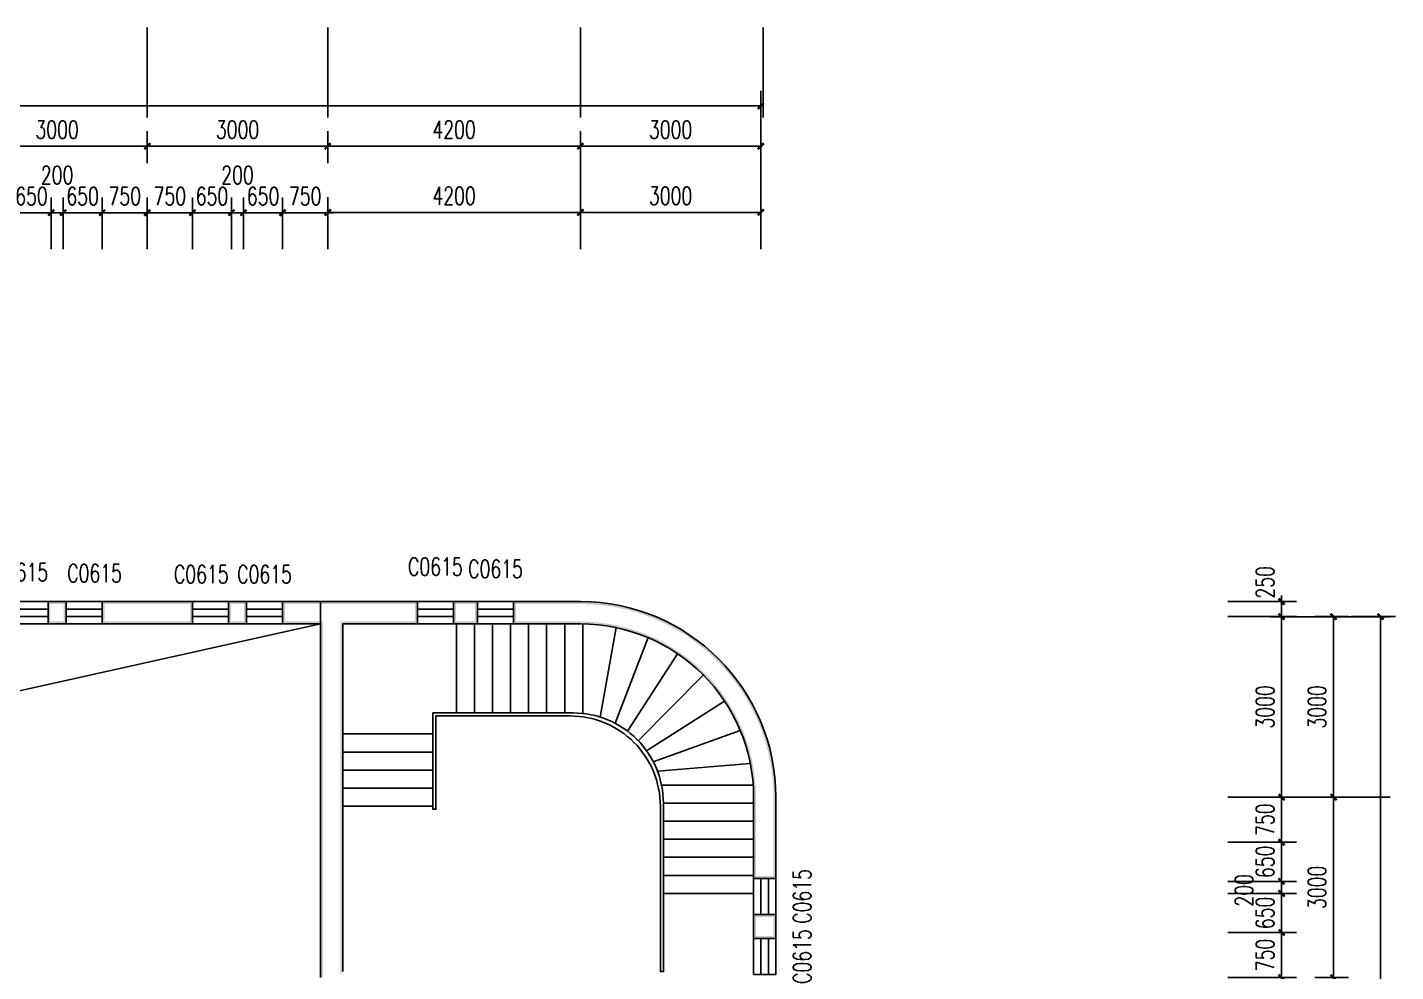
# Model space of a CAD drawing. Header units: millimetres. Extents: x -150677 to 588340, y -254013 to 149700.
# Drawn here: x 201567 to 224316, y -210755 to -195060 of the extents above; entities that cross this region are included whole.
import ezdxf

# ---------------------------------------------------------------- set-up
doc = ezdxf.new("R2010")
doc.units = ezdxf.units.MM
doc.header["$LTSCALE"] = 10
doc.header["$MEASUREMENT"] = 0
for name, color, linetype in [('PUB_DIM', 3, 'Continuous'), ('PUB_WALL', 9, 'Continuous'), ('WALL', 9, 'Continuous'), ('WINDOW', 4, 'Continuous'), ('WINDOW_TEXT', 7, 'Continuous')]:
    doc.layers.add(name, color=color, linetype=linetype)
doc.styles.add('_TCH_DIM_T3', font='SIMPLEX', dxfattribs={"width": 0.705882, "bigfont": 'GBCBIG'})
doc.styles.add('_TCH_WINDOW', font='SIMPLEX', dxfattribs={"bigfont": 'GBCBIG'})
doc.dimstyles.new('_TCH_ARCH&&100', dxfattribs={"dimtxt": 297.5, "dimasz": 100, "dimexe": 250, "dimexo": 300, "dimgap": 126.25, "dimtad": 1, "dimdec": 0, "dimzin": 0, "dimdsep": 46, "dimtxsty": '_TCH_DIM_T3', "dimblk": 'ARCHTICK', "dimcen": 0.09, "dimclrt": 7, "dimazin": 2, "dimtfac": 1, "dimtdec": 0, "dimtix": 1, "dimtmove": 2, "dimatfit": 3, "dimfxl": 1, "dimtolj": 1, "dimtzin": 0, "dimarcsym": 0})

# ---------------------------------------------------------------- blocks, each defined once
blk = doc.blocks.new('_ArchTick')
at = {"color": 0, "linetype": 'ByBlock', "const_width": 0.4}
blk.add_lwpolyline([(-0.5, -0.5), (0.5, 0.5)], dxfattribs=at)
blk = doc.blocks.new('*D2069')
at = {"layer": 'Defpoints', "color": 0, "transparency": 16777216}
for p in [(221226, -210105), (222420, -210105), (221226, -210855)]:
    blk.add_point(p, dxfattribs=at)
at = {"layer": 'PUB_DIM', "color": 0, "lineweight": -2, "transparency": 16777216}
for p, q in [((221526, -210105), (222670, -210105)), ((222420, -210105), (222420, -210005)), ((222420, -210855), (222420, -210105)), ((221526, -210855), (222670, -210855)), ((222420, -210855), (222420, -210955))]:
    blk.add_line(p, q, dxfattribs=at)
at = {"layer": 'PUB_DIM', "color": 0, "lineweight": -2, "transparency": 16777216, "xscale": 100, "yscale": 100, "zscale": 100}
for p, rotation in [((222420, -210105), 270), ((222420, -210855), 90)]:
    blk.add_blockref('_ArchTick', p, dxfattribs=dict(at, rotation=rotation))
at = {"layer": 'PUB_DIM', "color": 7, "transparency": 16777216, "insert": (222145, -210480), "char_height": 297.5, "attachment_point": 5, "rotation": 90, "style": '_TCH_DIM_T3'}
blk.add_mtext('\\A1;750', dxfattribs=at)
blk = doc.blocks.new('*D2070')
at = {"layer": 'Defpoints', "color": 0, "transparency": 16777216}
for p in [(221226, -209455), (222420, -209455), (221226, -210105)]:
    blk.add_point(p, dxfattribs=at)
at = {"layer": 'PUB_DIM', "color": 0, "lineweight": -2, "transparency": 16777216}
for p, q in [((221526, -209455), (222670, -209455)), ((222420, -209455), (222420, -209355)), ((222420, -210105), (222420, -209455)), ((221526, -210105), (222670, -210105)), ((222420, -210105), (222420, -210205))]:
    blk.add_line(p, q, dxfattribs=at)
at = {"layer": 'PUB_DIM', "color": 0, "lineweight": -2, "transparency": 16777216, "xscale": 100, "yscale": 100, "zscale": 100}
for p, rotation in [((222420, -209455), 270), ((222420, -210105), 90)]:
    blk.add_blockref('_ArchTick', p, dxfattribs=dict(at, rotation=rotation))
at = {"layer": 'PUB_DIM', "color": 7, "transparency": 16777216, "insert": (222145, -209780), "char_height": 297.5, "attachment_point": 5, "rotation": 90, "style": '_TCH_DIM_T3'}
blk.add_mtext('\\A1;650', dxfattribs=at)
blk = doc.blocks.new('*D2071')
at = {"layer": 'Defpoints', "color": 0, "transparency": 16777216}
for p in [(221226, -209255), (222420, -209255), (221226, -209455)]:
    blk.add_point(p, dxfattribs=at)
at = {"layer": 'PUB_DIM', "color": 0, "lineweight": -2, "transparency": 16777216}
for p, q in [((221526, -209255), (222670, -209255)), ((222420, -209255), (222420, -209155)), ((222420, -209455), (222420, -209255)), ((221526, -209455), (222670, -209455)), ((222420, -209455), (222420, -209555))]:
    blk.add_line(p, q, dxfattribs=at)
at = {"layer": 'PUB_DIM', "color": 0, "lineweight": -2, "transparency": 16777216, "xscale": 100, "yscale": 100, "zscale": 100}
for p, rotation in [((222420, -209255), 270), ((222420, -209455), 90)]:
    blk.add_blockref('_ArchTick', p, dxfattribs=dict(at, rotation=rotation))
at = {"layer": 'PUB_DIM', "color": 7, "transparency": 16777216, "insert": (221795, -209405), "char_height": 297.5, "attachment_point": 5, "rotation": 90, "style": '_TCH_DIM_T3'}
blk.add_mtext('\\A1;200', dxfattribs=at)
blk = doc.blocks.new('*D2072')
at = {"layer": 'Defpoints', "color": 0, "transparency": 16777216}
for p in [(221226, -208605), (222420, -208605), (221226, -209255)]:
    blk.add_point(p, dxfattribs=at)
at = {"layer": 'PUB_DIM', "color": 0, "lineweight": -2, "transparency": 16777216}
for p, q in [((221526, -208605), (222670, -208605)), ((222420, -208605), (222420, -208505)), ((222420, -209255), (222420, -208605)), ((221526, -209255), (222670, -209255)), ((222420, -209255), (222420, -209355))]:
    blk.add_line(p, q, dxfattribs=at)
at = {"layer": 'PUB_DIM', "color": 0, "lineweight": -2, "transparency": 16777216, "xscale": 100, "yscale": 100, "zscale": 100}
for p, rotation in [((222420, -208605), 270), ((222420, -209255), 90)]:
    blk.add_blockref('_ArchTick', p, dxfattribs=dict(at, rotation=rotation))
at = {"layer": 'PUB_DIM', "color": 7, "transparency": 16777216, "insert": (222145, -208930), "char_height": 297.5, "attachment_point": 5, "rotation": 90, "style": '_TCH_DIM_T3'}
blk.add_mtext('\\A1;650', dxfattribs=at)
blk = doc.blocks.new('*D2073')
at = {"layer": 'Defpoints', "color": 0, "transparency": 16777216}
for p in [(221226, -207855), (222420, -207855), (221226, -208605)]:
    blk.add_point(p, dxfattribs=at)
at = {"layer": 'PUB_DIM', "color": 0, "lineweight": -2, "transparency": 16777216}
for p, q in [((221526, -207855), (222670, -207855)), ((222420, -207855), (222420, -207755)), ((222420, -208605), (222420, -207855)), ((221526, -208605), (222670, -208605)), ((222420, -208605), (222420, -208705))]:
    blk.add_line(p, q, dxfattribs=at)
at = {"layer": 'PUB_DIM', "color": 0, "lineweight": -2, "transparency": 16777216, "xscale": 100, "yscale": 100, "zscale": 100}
for p, rotation in [((222420, -207855), 270), ((222420, -208605), 90)]:
    blk.add_blockref('_ArchTick', p, dxfattribs=dict(at, rotation=rotation))
at = {"layer": 'PUB_DIM', "color": 7, "transparency": 16777216, "insert": (222145, -208230), "char_height": 297.5, "attachment_point": 5, "rotation": 90, "style": '_TCH_DIM_T3'}
blk.add_mtext('\\A1;750', dxfattribs=at)
blk = doc.blocks.new('*D2074')
at = {"layer": 'Defpoints', "color": 0, "transparency": 16777216}
for p in [(221226, -204855), (222420, -204855), (221226, -207855)]:
    blk.add_point(p, dxfattribs=at)
at = {"layer": 'PUB_DIM', "color": 0, "lineweight": -2, "transparency": 16777216}
for p, q in [((221526, -204855), (222670, -204855)), ((222420, -207855), (222420, -204855)), ((221526, -207855), (222670, -207855))]:
    blk.add_line(p, q, dxfattribs=at)
at = {"layer": 'PUB_DIM', "color": 0, "lineweight": -2, "transparency": 16777216, "xscale": 100, "yscale": 100, "zscale": 100}
for p, rotation in [((222420, -204855), 90), ((222420, -207855), 270)]:
    blk.add_blockref('_ArchTick', p, dxfattribs=dict(at, rotation=rotation))
at = {"layer": 'PUB_DIM', "color": 7, "transparency": 16777216, "insert": (222145, -206355), "char_height": 297.5, "attachment_point": 5, "rotation": 90, "style": '_TCH_DIM_T3'}
blk.add_mtext('\\A1;3000', dxfattribs=at)
blk = doc.blocks.new('*D2075')
at = {"layer": 'Defpoints', "color": 0, "transparency": 16777216}
for p in [(221226, -204605), (222420, -204605), (221226, -204855)]:
    blk.add_point(p, dxfattribs=at)
at = {"layer": 'PUB_DIM', "color": 0, "lineweight": -2, "transparency": 16777216}
for p, q in [((222420, -204605), (222420, -204505)), ((221526, -204605), (222670, -204605)), ((222420, -204855), (222420, -204605)), ((221526, -204855), (222670, -204855)), ((222420, -204855), (222420, -204955))]:
    blk.add_line(p, q, dxfattribs=at)
at = {"layer": 'PUB_DIM', "color": 0, "lineweight": -2, "transparency": 16777216, "xscale": 100, "yscale": 100, "zscale": 100}
for p, rotation in [((222420, -204605), 270), ((222420, -204855), 90)]:
    blk.add_blockref('_ArchTick', p, dxfattribs=dict(at, rotation=rotation))
at = {"layer": 'PUB_DIM', "color": 7, "transparency": 16777216, "insert": (222145, -204285), "char_height": 297.5, "attachment_point": 5, "rotation": 90, "style": '_TCH_DIM_T3'}
blk.add_mtext('\\A1;250', dxfattribs=at)
blk = doc.blocks.new('*D2084')
at = {"layer": 'Defpoints', "color": 0, "transparency": 16777216}
for p in [(222670, -207855), (223284, -207855), (222670, -210855)]:
    blk.add_point(p, dxfattribs=at)
at = {"layer": 'PUB_DIM', "color": 0, "lineweight": -2, "transparency": 16777216}
for p, q in [((222970, -207855), (223534, -207855)), ((223284, -210855), (223284, -207855)), ((222970, -210855), (223534, -210855))]:
    blk.add_line(p, q, dxfattribs=at)
at = {"layer": 'PUB_DIM', "color": 0, "lineweight": -2, "transparency": 16777216, "xscale": 100, "yscale": 100, "zscale": 100}
for p, rotation in [((223284, -207855), 90), ((223284, -210855), 270)]:
    blk.add_blockref('_ArchTick', p, dxfattribs=dict(at, rotation=rotation))
at = {"layer": 'PUB_DIM', "color": 7, "transparency": 16777216, "insert": (223009, -209355), "char_height": 297.5, "attachment_point": 5, "rotation": 90, "style": '_TCH_DIM_T3'}
blk.add_mtext('\\A1;3000', dxfattribs=at)
blk = doc.blocks.new('*D2085')
at = {"layer": 'Defpoints', "color": 0, "transparency": 16777216}
for p in [(222670, -204855), (223284, -204855), (222670, -207855)]:
    blk.add_point(p, dxfattribs=at)
at = {"layer": 'PUB_DIM', "color": 0, "lineweight": -2, "transparency": 16777216}
for p, q in [((222970, -204855), (223534, -204855)), ((223284, -207855), (223284, -204855)), ((222970, -207855), (223534, -207855))]:
    blk.add_line(p, q, dxfattribs=at)
at = {"layer": 'PUB_DIM', "color": 0, "lineweight": -2, "transparency": 16777216, "xscale": 100, "yscale": 100, "zscale": 100}
for p, rotation in [((223284, -204855), 90), ((223284, -207855), 270)]:
    blk.add_blockref('_ArchTick', p, dxfattribs=dict(at, rotation=rotation))
at = {"layer": 'PUB_DIM', "color": 7, "transparency": 16777216, "insert": (223009, -206355), "char_height": 297.5, "attachment_point": 5, "rotation": 90, "style": '_TCH_DIM_T3'}
blk.add_mtext('\\A1;3000', dxfattribs=at)
blk = doc.blocks.new('*D2160')
at = {"layer": 'Defpoints', "color": 0, "transparency": 16777216}
for p in [(203561, -197035), (200561, -197617), (203561, -197617)]:
    blk.add_point(p, dxfattribs=at)
at = {"layer": 'PUB_DIM', "color": 0, "lineweight": -2, "transparency": 16777216}
for p, q in [((200561, -197317), (200561, -196785)), ((203561, -197317), (203561, -196785)), ((200561, -197035), (203561, -197035))]:
    blk.add_line(p, q, dxfattribs=at)
at = {"layer": 'PUB_DIM', "color": 0, "lineweight": -2, "transparency": 16777216, "xscale": 100, "yscale": 100, "zscale": 100, "rotation": 180}
blk.add_blockref('_ArchTick', (200561, -197035), dxfattribs=at)
at = {"layer": 'PUB_DIM', "color": 0, "lineweight": -2, "transparency": 16777216, "xscale": 100, "yscale": 100, "zscale": 100}
blk.add_blockref('_ArchTick', (203561, -197035), dxfattribs=at)
at = {"layer": 'PUB_DIM', "color": 7, "transparency": 16777216, "insert": (202061, -196760), "char_height": 297.5, "attachment_point": 5, "style": '_TCH_DIM_T3'}
blk.add_mtext('\\A1;3000', dxfattribs=at)
blk = doc.blocks.new('*D2161')
at = {"layer": 'Defpoints', "color": 0, "transparency": 16777216}
for p in [(206561, -197035), (203561, -197617), (206561, -197617)]:
    blk.add_point(p, dxfattribs=at)
at = {"layer": 'PUB_DIM', "color": 0, "lineweight": -2, "transparency": 16777216}
for p, q in [((203561, -197317), (203561, -196785)), ((206561, -197317), (206561, -196785)), ((203561, -197035), (206561, -197035))]:
    blk.add_line(p, q, dxfattribs=at)
at = {"layer": 'PUB_DIM', "color": 0, "lineweight": -2, "transparency": 16777216, "xscale": 100, "yscale": 100, "zscale": 100, "rotation": 180}
blk.add_blockref('_ArchTick', (203561, -197035), dxfattribs=at)
at = {"layer": 'PUB_DIM', "color": 0, "lineweight": -2, "transparency": 16777216, "xscale": 100, "yscale": 100, "zscale": 100}
blk.add_blockref('_ArchTick', (206561, -197035), dxfattribs=at)
at = {"layer": 'PUB_DIM', "color": 7, "transparency": 16777216, "insert": (205061, -196760), "char_height": 297.5, "attachment_point": 5, "style": '_TCH_DIM_T3'}
blk.add_mtext('\\A1;3000', dxfattribs=at)
blk = doc.blocks.new('*D2162')
at = {"layer": 'Defpoints', "color": 0, "transparency": 16777216}
for p in [(210761, -197035), (206561, -197617), (210761, -197617)]:
    blk.add_point(p, dxfattribs=at)
at = {"layer": 'PUB_DIM', "color": 0, "lineweight": -2, "transparency": 16777216}
for p, q in [((206561, -197317), (206561, -196785)), ((210761, -197317), (210761, -196785)), ((206561, -197035), (210761, -197035))]:
    blk.add_line(p, q, dxfattribs=at)
at = {"layer": 'PUB_DIM', "color": 0, "lineweight": -2, "transparency": 16777216, "xscale": 100, "yscale": 100, "zscale": 100, "rotation": 180}
blk.add_blockref('_ArchTick', (206561, -197035), dxfattribs=at)
at = {"layer": 'PUB_DIM', "color": 0, "lineweight": -2, "transparency": 16777216, "xscale": 100, "yscale": 100, "zscale": 100}
blk.add_blockref('_ArchTick', (210761, -197035), dxfattribs=at)
at = {"layer": 'PUB_DIM', "color": 7, "transparency": 16777216, "insert": (208661, -196760), "char_height": 297.5, "attachment_point": 5, "style": '_TCH_DIM_T3'}
blk.add_mtext('\\A1;4200', dxfattribs=at)
blk = doc.blocks.new('*D2164')
at = {"layer": 'Defpoints', "color": 0, "transparency": 16777216}
for p in [(213761, -197035), (210761, -198242), (213761, -198242)]:
    blk.add_point(p, dxfattribs=at)
at = {"layer": 'PUB_DIM', "color": 0, "lineweight": -2, "transparency": 16777216}
for p, q in [((210761, -197942), (210761, -196785)), ((213761, -197942), (213761, -196785)), ((210761, -197035), (213761, -197035))]:
    blk.add_line(p, q, dxfattribs=at)
at = {"layer": 'PUB_DIM', "color": 0, "lineweight": -2, "transparency": 16777216, "xscale": 100, "yscale": 100, "zscale": 100, "rotation": 180}
blk.add_blockref('_ArchTick', (210761, -197035), dxfattribs=at)
at = {"layer": 'PUB_DIM', "color": 0, "lineweight": -2, "transparency": 16777216, "xscale": 100, "yscale": 100, "zscale": 100}
blk.add_blockref('_ArchTick', (213761, -197035), dxfattribs=at)
at = {"layer": 'PUB_DIM', "color": 7, "transparency": 16777216, "insert": (212261, -196760), "char_height": 297.5, "attachment_point": 5, "style": '_TCH_DIM_T3'}
blk.add_mtext('\\A1;3000', dxfattribs=at)
blk = doc.blocks.new('*D2165')
at = {"layer": 'Defpoints', "color": 0, "transparency": 16777216}
for p in [(213761, -196366), (152561, -197148), (213761, -197148)]:
    blk.add_point(p, dxfattribs=at)
at = {"layer": 'PUB_DIM', "color": 0, "lineweight": -2, "transparency": 16777216}
for p, q in [((152561, -196848), (152561, -196116)), ((213761, -196848), (213761, -196116)), ((152561, -196366), (213761, -196366))]:
    blk.add_line(p, q, dxfattribs=at)
at = {"layer": 'PUB_DIM', "color": 0, "lineweight": -2, "transparency": 16777216, "xscale": 100, "yscale": 100, "zscale": 100, "rotation": 180}
blk.add_blockref('_ArchTick', (152561, -196366), dxfattribs=at)
at = {"layer": 'PUB_DIM', "color": 0, "lineweight": -2, "transparency": 16777216, "xscale": 100, "yscale": 100, "zscale": 100}
blk.add_blockref('_ArchTick', (213761, -196366), dxfattribs=at)
at = {"layer": 'PUB_DIM', "color": 7, "transparency": 16777216, "insert": (183161, -196091), "char_height": 297.5, "attachment_point": 5, "style": '_TCH_DIM_T3'}
blk.add_mtext('\\A1;61200', dxfattribs=at)
blk = doc.blocks.new('$WINLIB2D$00000001')
at = {"color": 0}
for points in [[(-0.5, 0.5), (-0.5, -0.5)], [(-0.5, 0.5), (0.5, 0.5)], [(0.5, -0.5), (0.5, 0.5)], [(0.5, 0.167), (-0.5, 0.167)], [(0.5, -0.167), (-0.5, -0.167)], [(-0.5, -0.5), (0.5, -0.5)]]:
    blk.add_lwpolyline(points, dxfattribs=at)
blk = doc.blocks.new('*D2168')
at = {"layer": 'Defpoints', "color": 0, "transparency": 16777216}
for p in [(223284, -204855), (224066, -204855), (223284, -240907)]:
    blk.add_point(p, dxfattribs=at)
at = {"layer": 'PUB_DIM', "color": 0, "lineweight": -2, "transparency": 16777216}
for p, q in [((223584, -204855), (224316, -204855)), ((224066, -240907), (224066, -204855)), ((223584, -240907), (224316, -240907))]:
    blk.add_line(p, q, dxfattribs=at)
at = {"layer": 'PUB_DIM', "color": 0, "lineweight": -2, "transparency": 16777216, "xscale": 100, "yscale": 100, "zscale": 100}
for p, rotation in [((224066, -204855), 90), ((224066, -240907), 270)]:
    blk.add_blockref('_ArchTick', p, dxfattribs=dict(at, rotation=rotation))
at = {"layer": 'PUB_DIM', "color": 7, "transparency": 16777216, "insert": (223791, -223581), "char_height": 297.5, "attachment_point": 5, "rotation": 90, "style": '_TCH_DIM_T3'}
blk.add_mtext('\\A1;36050', dxfattribs=at)
blk = doc.blocks.new('*D2255')
at = {"layer": 'Defpoints', "color": 0, "transparency": 16777216}
for p in [(206561, -198140), (205811, -199048), (206561, -199048)]:
    blk.add_point(p, dxfattribs=at)
at = {"layer": 'PUB_DIM', "color": 0, "lineweight": -2, "transparency": 16777216}
for p, q in [((205811, -198748), (205811, -197890)), ((206561, -198748), (206561, -197890)), ((205811, -198140), (205711, -198140)), ((205811, -198140), (206561, -198140)), ((206561, -198140), (206661, -198140))]:
    blk.add_line(p, q, dxfattribs=at)
at = {"layer": 'PUB_DIM', "color": 0, "lineweight": -2, "transparency": 16777216, "xscale": 100, "yscale": 100, "zscale": 100}
blk.add_blockref('_ArchTick', (205811, -198140), dxfattribs=at)
at = {"layer": 'PUB_DIM', "color": 0, "lineweight": -2, "transparency": 16777216, "xscale": 100, "yscale": 100, "zscale": 100, "rotation": 180}
blk.add_blockref('_ArchTick', (206561, -198140), dxfattribs=at)
at = {"layer": 'PUB_DIM', "color": 7, "transparency": 16777216, "insert": (206186, -197865), "char_height": 297.5, "attachment_point": 5, "style": '_TCH_DIM_T3'}
blk.add_mtext('\\A1;750', dxfattribs=at)
blk = doc.blocks.new('*D2256')
at = {"layer": 'Defpoints', "color": 0, "transparency": 16777216}
for p in [(205811, -198140), (205161, -199048), (205811, -199048)]:
    blk.add_point(p, dxfattribs=at)
at = {"layer": 'PUB_DIM', "color": 0, "lineweight": -2, "transparency": 16777216}
for p, q in [((205161, -198748), (205161, -197890)), ((205811, -198748), (205811, -197890)), ((205161, -198140), (205061, -198140)), ((205161, -198140), (205811, -198140)), ((205811, -198140), (205911, -198140))]:
    blk.add_line(p, q, dxfattribs=at)
at = {"layer": 'PUB_DIM', "color": 0, "lineweight": -2, "transparency": 16777216, "xscale": 100, "yscale": 100, "zscale": 100}
blk.add_blockref('_ArchTick', (205161, -198140), dxfattribs=at)
at = {"layer": 'PUB_DIM', "color": 0, "lineweight": -2, "transparency": 16777216, "xscale": 100, "yscale": 100, "zscale": 100, "rotation": 180}
blk.add_blockref('_ArchTick', (205811, -198140), dxfattribs=at)
at = {"layer": 'PUB_DIM', "color": 7, "transparency": 16777216, "insert": (205486, -197865), "char_height": 297.5, "attachment_point": 5, "style": '_TCH_DIM_T3'}
blk.add_mtext('\\A1;650', dxfattribs=at)
blk = doc.blocks.new('*D2257')
at = {"layer": 'Defpoints', "color": 0, "transparency": 16777216}
for p in [(205161, -198140), (204961, -199048), (205161, -199048)]:
    blk.add_point(p, dxfattribs=at)
at = {"layer": 'PUB_DIM', "color": 0, "lineweight": -2, "transparency": 16777216}
for p, q in [((204961, -198748), (204961, -197890)), ((205161, -198748), (205161, -197890)), ((204961, -198140), (204861, -198140)), ((204961, -198140), (205161, -198140)), ((205161, -198140), (205261, -198140))]:
    blk.add_line(p, q, dxfattribs=at)
at = {"layer": 'PUB_DIM', "color": 0, "lineweight": -2, "transparency": 16777216, "xscale": 100, "yscale": 100, "zscale": 100}
blk.add_blockref('_ArchTick', (204961, -198140), dxfattribs=at)
at = {"layer": 'PUB_DIM', "color": 0, "lineweight": -2, "transparency": 16777216, "xscale": 100, "yscale": 100, "zscale": 100, "rotation": 180}
blk.add_blockref('_ArchTick', (205161, -198140), dxfattribs=at)
at = {"layer": 'PUB_DIM', "color": 7, "transparency": 16777216, "insert": (205061, -197515), "char_height": 297.5, "attachment_point": 5, "style": '_TCH_DIM_T3'}
blk.add_mtext('\\A1;200', dxfattribs=at)
blk = doc.blocks.new('*D2258')
at = {"layer": 'Defpoints', "color": 0, "transparency": 16777216}
for p in [(204961, -198140), (204311, -199048), (204961, -199048)]:
    blk.add_point(p, dxfattribs=at)
at = {"layer": 'PUB_DIM', "color": 0, "lineweight": -2, "transparency": 16777216}
for p, q in [((204311, -198748), (204311, -197890)), ((204961, -198748), (204961, -197890)), ((204311, -198140), (204211, -198140)), ((204311, -198140), (204961, -198140)), ((204961, -198140), (205061, -198140))]:
    blk.add_line(p, q, dxfattribs=at)
at = {"layer": 'PUB_DIM', "color": 0, "lineweight": -2, "transparency": 16777216, "xscale": 100, "yscale": 100, "zscale": 100}
blk.add_blockref('_ArchTick', (204311, -198140), dxfattribs=at)
at = {"layer": 'PUB_DIM', "color": 0, "lineweight": -2, "transparency": 16777216, "xscale": 100, "yscale": 100, "zscale": 100, "rotation": 180}
blk.add_blockref('_ArchTick', (204961, -198140), dxfattribs=at)
at = {"layer": 'PUB_DIM', "color": 7, "transparency": 16777216, "insert": (204636, -197865), "char_height": 297.5, "attachment_point": 5, "style": '_TCH_DIM_T3'}
blk.add_mtext('\\A1;650', dxfattribs=at)
blk = doc.blocks.new('*D2259')
at = {"layer": 'Defpoints', "color": 0, "transparency": 16777216}
for p in [(204311, -198140), (203561, -199048), (204311, -199048)]:
    blk.add_point(p, dxfattribs=at)
at = {"layer": 'PUB_DIM', "color": 0, "lineweight": -2, "transparency": 16777216}
for p, q in [((203561, -198748), (203561, -197890)), ((204311, -198748), (204311, -197890)), ((203561, -198140), (203461, -198140)), ((203561, -198140), (204311, -198140)), ((204311, -198140), (204411, -198140))]:
    blk.add_line(p, q, dxfattribs=at)
at = {"layer": 'PUB_DIM', "color": 0, "lineweight": -2, "transparency": 16777216, "xscale": 100, "yscale": 100, "zscale": 100}
blk.add_blockref('_ArchTick', (203561, -198140), dxfattribs=at)
at = {"layer": 'PUB_DIM', "color": 0, "lineweight": -2, "transparency": 16777216, "xscale": 100, "yscale": 100, "zscale": 100, "rotation": 180}
blk.add_blockref('_ArchTick', (204311, -198140), dxfattribs=at)
at = {"layer": 'PUB_DIM', "color": 7, "transparency": 16777216, "insert": (203936, -197865), "char_height": 297.5, "attachment_point": 5, "style": '_TCH_DIM_T3'}
blk.add_mtext('\\A1;750', dxfattribs=at)
blk = doc.blocks.new('*D2260')
at = {"layer": 'Defpoints', "color": 0, "transparency": 16777216}
for p in [(210761, -198135), (206561, -199048), (210761, -199048)]:
    blk.add_point(p, dxfattribs=at)
at = {"layer": 'PUB_DIM', "color": 0, "lineweight": -2, "transparency": 16777216}
for p, q in [((206561, -198748), (206561, -197885)), ((210761, -198748), (210761, -197885)), ((206561, -198135), (210761, -198135))]:
    blk.add_line(p, q, dxfattribs=at)
at = {"layer": 'PUB_DIM', "color": 0, "lineweight": -2, "transparency": 16777216, "xscale": 100, "yscale": 100, "zscale": 100, "rotation": 180}
blk.add_blockref('_ArchTick', (206561, -198135), dxfattribs=at)
at = {"layer": 'PUB_DIM', "color": 0, "lineweight": -2, "transparency": 16777216, "xscale": 100, "yscale": 100, "zscale": 100}
blk.add_blockref('_ArchTick', (210761, -198135), dxfattribs=at)
at = {"layer": 'PUB_DIM', "color": 7, "transparency": 16777216, "insert": (208661, -197860), "char_height": 297.5, "attachment_point": 5, "style": '_TCH_DIM_T3'}
blk.add_mtext('\\A1;4200', dxfattribs=at)
blk = doc.blocks.new('*D2261')
at = {"layer": 'Defpoints', "color": 0, "transparency": 16777216}
for p in [(213761, -198135), (210761, -199048), (213761, -199048)]:
    blk.add_point(p, dxfattribs=at)
at = {"layer": 'PUB_DIM', "color": 0, "lineweight": -2, "transparency": 16777216}
for p, q in [((210761, -198748), (210761, -197885)), ((213761, -198748), (213761, -197885)), ((210761, -198135), (213761, -198135))]:
    blk.add_line(p, q, dxfattribs=at)
at = {"layer": 'PUB_DIM', "color": 0, "lineweight": -2, "transparency": 16777216, "xscale": 100, "yscale": 100, "zscale": 100, "rotation": 180}
blk.add_blockref('_ArchTick', (210761, -198135), dxfattribs=at)
at = {"layer": 'PUB_DIM', "color": 0, "lineweight": -2, "transparency": 16777216, "xscale": 100, "yscale": 100, "zscale": 100}
blk.add_blockref('_ArchTick', (213761, -198135), dxfattribs=at)
at = {"layer": 'PUB_DIM', "color": 7, "transparency": 16777216, "insert": (212261, -197860), "char_height": 297.5, "attachment_point": 5, "style": '_TCH_DIM_T3'}
blk.add_mtext('\\A1;3000', dxfattribs=at)
blk = doc.blocks.new('*D2262')
at = {"layer": 'Defpoints', "color": 0, "transparency": 16777216}
for p in [(203561, -198140), (202811, -199048), (203561, -199048)]:
    blk.add_point(p, dxfattribs=at)
at = {"layer": 'PUB_DIM', "color": 0, "lineweight": -2, "transparency": 16777216}
for p, q in [((202811, -198748), (202811, -197890)), ((203561, -198748), (203561, -197890)), ((202811, -198140), (202711, -198140)), ((202811, -198140), (203561, -198140)), ((203561, -198140), (203661, -198140))]:
    blk.add_line(p, q, dxfattribs=at)
at = {"layer": 'PUB_DIM', "color": 0, "lineweight": -2, "transparency": 16777216, "xscale": 100, "yscale": 100, "zscale": 100}
blk.add_blockref('_ArchTick', (202811, -198140), dxfattribs=at)
at = {"layer": 'PUB_DIM', "color": 0, "lineweight": -2, "transparency": 16777216, "xscale": 100, "yscale": 100, "zscale": 100, "rotation": 180}
blk.add_blockref('_ArchTick', (203561, -198140), dxfattribs=at)
at = {"layer": 'PUB_DIM', "color": 7, "transparency": 16777216, "insert": (203186, -197865), "char_height": 297.5, "attachment_point": 5, "style": '_TCH_DIM_T3'}
blk.add_mtext('\\A1;750', dxfattribs=at)
blk = doc.blocks.new('*D2263')
at = {"layer": 'Defpoints', "color": 0, "transparency": 16777216}
for p in [(202811, -198140), (202161, -199048), (202811, -199048)]:
    blk.add_point(p, dxfattribs=at)
at = {"layer": 'PUB_DIM', "color": 0, "lineweight": -2, "transparency": 16777216}
for p, q in [((202161, -198748), (202161, -197890)), ((202811, -198748), (202811, -197890)), ((202161, -198140), (202061, -198140)), ((202161, -198140), (202811, -198140)), ((202811, -198140), (202911, -198140))]:
    blk.add_line(p, q, dxfattribs=at)
at = {"layer": 'PUB_DIM', "color": 0, "lineweight": -2, "transparency": 16777216, "xscale": 100, "yscale": 100, "zscale": 100}
blk.add_blockref('_ArchTick', (202161, -198140), dxfattribs=at)
at = {"layer": 'PUB_DIM', "color": 0, "lineweight": -2, "transparency": 16777216, "xscale": 100, "yscale": 100, "zscale": 100, "rotation": 180}
blk.add_blockref('_ArchTick', (202811, -198140), dxfattribs=at)
at = {"layer": 'PUB_DIM', "color": 7, "transparency": 16777216, "insert": (202486, -197865), "char_height": 297.5, "attachment_point": 5, "style": '_TCH_DIM_T3'}
blk.add_mtext('\\A1;650', dxfattribs=at)
blk = doc.blocks.new('*D2264')
at = {"layer": 'Defpoints', "color": 0, "transparency": 16777216}
for p in [(202161, -198140), (201961, -199048), (202161, -199048)]:
    blk.add_point(p, dxfattribs=at)
at = {"layer": 'PUB_DIM', "color": 0, "lineweight": -2, "transparency": 16777216}
for p, q in [((201961, -198748), (201961, -197890)), ((202161, -198748), (202161, -197890)), ((201961, -198140), (201861, -198140)), ((201961, -198140), (202161, -198140)), ((202161, -198140), (202261, -198140))]:
    blk.add_line(p, q, dxfattribs=at)
at = {"layer": 'PUB_DIM', "color": 0, "lineweight": -2, "transparency": 16777216, "xscale": 100, "yscale": 100, "zscale": 100}
blk.add_blockref('_ArchTick', (201961, -198140), dxfattribs=at)
at = {"layer": 'PUB_DIM', "color": 0, "lineweight": -2, "transparency": 16777216, "xscale": 100, "yscale": 100, "zscale": 100, "rotation": 180}
blk.add_blockref('_ArchTick', (202161, -198140), dxfattribs=at)
at = {"layer": 'PUB_DIM', "color": 7, "transparency": 16777216, "insert": (202061, -197515), "char_height": 297.5, "attachment_point": 5, "style": '_TCH_DIM_T3'}
blk.add_mtext('\\A1;200', dxfattribs=at)
blk = doc.blocks.new('*D2265')
at = {"layer": 'Defpoints', "color": 0, "transparency": 16777216}
for p in [(201961, -198140), (201311, -199048), (201961, -199048)]:
    blk.add_point(p, dxfattribs=at)
at = {"layer": 'PUB_DIM', "color": 0, "lineweight": -2, "transparency": 16777216}
for p, q in [((201311, -198748), (201311, -197890)), ((201961, -198748), (201961, -197890)), ((201311, -198140), (201211, -198140)), ((201311, -198140), (201961, -198140)), ((201961, -198140), (202061, -198140))]:
    blk.add_line(p, q, dxfattribs=at)
at = {"layer": 'PUB_DIM', "color": 0, "lineweight": -2, "transparency": 16777216, "xscale": 100, "yscale": 100, "zscale": 100}
blk.add_blockref('_ArchTick', (201311, -198140), dxfattribs=at)
at = {"layer": 'PUB_DIM', "color": 0, "lineweight": -2, "transparency": 16777216, "xscale": 100, "yscale": 100, "zscale": 100, "rotation": 180}
blk.add_blockref('_ArchTick', (201961, -198140), dxfattribs=at)
at = {"layer": 'PUB_DIM', "color": 7, "transparency": 16777216, "insert": (201636, -197865), "char_height": 297.5, "attachment_point": 5, "style": '_TCH_DIM_T3'}
blk.add_mtext('\\A1;650', dxfattribs=at)

msp = doc.modelspace()

# ---------------------------------------------------------------- hatches: boundary and pattern name
at = {"layer": 'PUB_WALL'}
for points in [[(202210.7, -204605.2), (201910.7, -204605.2), (201950.7, -204645.2), (202170.7, -204645.2)], [(201910.7, -204605.2), (201910.7, -204975.2), (201950.7, -204935.2), (201950.7, -204645.2)], [(202210.7, -204975.2), (202210.7, -204605.2), (202170.7, -204645.2), (202170.7, -204935.2)], [(204310.7, -204605.2), (202810.7, -204605.2), (202850.7, -204645.2), (204270.7, -204645.2)], [(202810.7, -204605.2), (202810.7, -204975.2), (202850.7, -204935.2), (202850.7, -204645.2)], [(204310.7, -204975.2), (204310.7, -204605.2), (204270.7, -204645.2), (204270.7, -204935.2)], [(205210.7, -204605.2), (204910.7, -204605.2), (204950.7, -204645.2), (205170.7, -204645.2)], [(204910.7, -204605.2), (204910.7, -204975.2), (204950.7, -204935.2), (204950.7, -204645.2)], [(205210.7, -204975.2), (205210.7, -204605.2), (205170.7, -204645.2), (205170.7, -204935.2)], [(206560.7, -204605.2), (205810.7, -204605.2), (205850.7, -204645.2), (206560.7, -204645.2)], [(205810.7, -204605.2), (205810.7, -204975.2), (205850.7, -204935.2), (205850.7, -204645.2)], [(208050.7, -204605.2), (206560.7, -204605.2), (206560.7, -204645.2), (208010.7, -204645.2)], [(208050.7, -204975.2), (208050.7, -204605.2), (208010.7, -204645.2), (208010.7, -204935.2)], [(209050.7, -204605.2), (208650.7, -204605.2), (208690.7, -204645.2), (209010.7, -204645.2)], [(208650.7, -204605.2), (208650.7, -204975.2), (208690.7, -204935.2), (208690.7, -204645.2)], [(209050.7, -204975.2), (209050.7, -204605.2), (209010.7, -204645.2), (209010.7, -204935.2)], [(210760.7, -204605.2), (209650.7, -204605.2), (209690.7, -204645.2), (210760.7, -204645.2)], [(209650.7, -204605.2), (209650.7, -204975.2), (209690.7, -204935.2), (209690.7, -204645.2)], [(214010.7, -207855.2, 0.4142136), (210760.7, -204605.2), (210760.7, -204645.2, -0.4142136), (213970.7, -207855.2)], [(201910.7, -204975.2), (202210.7, -204975.2), (202170.7, -204935.2), (201950.7, -204935.2)], [(202810.7, -204975.2), (204310.7, -204975.2), (204270.7, -204935.2), (202850.7, -204935.2)], [(204910.7, -204975.2), (205210.7, -204975.2), (205170.7, -204935.2), (204950.7, -204935.2)], [(205810.7, -204975.2), (206440.7, -204975.2), (206480.7, -204935.2), (205850.7, -204935.2)], [(206440.7, -210855.2), (206440.7, -204975.2), (206480.7, -204935.2), (206480.7, -210855.2)], [(206810.7, -204975.2), (208050.7, -204975.2), (208010.7, -204935.2), (206770.7, -204935.2)], [(206810.7, -210755.2), (206810.7, -204975.2), (206770.7, -204935.2), (206770.7, -210795.2)], [(208650.7, -204975.2), (209050.7, -204975.2), (209010.7, -204935.2), (208690.7, -204935.2)], [(209650.7, -204975.2), (210760.7, -204975.2), (210760.7, -204935.2), (209690.7, -204935.2)], [(213640.7, -207855.2, 0.4142136), (210760.7, -204975.2), (210760.7, -204935.2, -0.4142136), (213680.7, -207855.2)], [(213640.7, -207855.2), (213640.7, -209205.2), (213680.7, -209165.2), (213680.7, -207855.2)], [(214010.7, -209205.2), (214010.7, -207855.2), (213970.7, -207855.2), (213970.7, -209165.2)], [(213640.7, -209205.2), (214010.7, -209205.2), (213970.7, -209165.2), (213680.7, -209165.2)], [(214010.7, -209805.2), (213640.7, -209805.2), (213680.7, -209845.2), (213970.7, -209845.2)], [(213640.7, -209805.2), (213640.7, -210205.2), (213680.7, -210165.2), (213680.7, -209845.2)], [(214010.7, -210205.2), (214010.7, -209805.2), (213970.7, -209845.2), (213970.7, -210165.2)], [(213640.7, -210205.2), (214010.7, -210205.2), (213970.7, -210165.2), (213680.7, -210165.2)]]:
    msp.add_hatch(color=256, dxfattribs=at).paths.add_polyline_path(points)

# ---------------------------------------------------------------- linework, layer by layer
for points in [[(206440.7, -204975.2), (206440.7, -204605.2)], [(206440.7, -204975.2), (177922.3, -211317.7), (161700.7, -234735.2)]]:
    msp.add_lwpolyline(points)
at = {"color": 2}
for points in [[(208700.7, -204975.5), (208700.7, -206463.8)], [(209000.7, -204975.5), (209000.7, -206463.8)], [(209300.7, -204975.5), (209300.7, -206463.8)], [(209600.7, -204975.5), (209600.7, -206463.8)], [(209900.7, -204975.5), (209900.7, -206463.8)], [(210200.7, -204975.5), (210200.7, -206463.8)], [(210500.7, -204975.5), (210500.7, -206463.8)], [(210800.7, -204975.5), (210800.7, -206463.8)], [(211354.4, -205036.9), (211090.6, -206524.3)], [(211885.6, -205204), (211337.8, -206627.1)], [(211542.3, -206756.5), (212375.2, -205470.3)], [(211723.5, -206917.2), (212804.2, -205825.8)], [(211862.7, -207085.3), (213156.6, -206257.2)], [(211973.6, -207267.2), (213419.5, -206748.5)], [(208310.7, -206805.2), (206810.7, -206805.2)], [(208310.7, -207105.2), (206810.7, -207105.2)], [(208310.7, -207405.2), (206810.7, -207405.2)], [(212042.8, -207422.2), (213585.7, -207295.2)], [(212110.4, -207655.2), (213640.7, -207655.2)], [(208310.7, -207705.2), (206810.7, -207705.2)], [(208310.7, -208005.2), (206810.7, -208005.2)], [(212140.7, -207955.2), (213640.7, -207955.2)], [(212140.7, -208255.2), (213640.7, -208255.2)], [(212140.7, -208555.2), (213640.7, -208555.2)], [(212140.7, -208855.2), (213640.7, -208855.2)], [(212140.7, -209155.2), (213640.7, -209155.2)], [(212140.7, -209455.2), (213640.7, -209455.2)]]:
    msp.add_lwpolyline(points, dxfattribs=at)
msp.add_lwpolyline([(208310.7, -206455.2), (210640.7, -206455.2, -0.4142136), (212140.7, -207955.2), (212140.7, -209455.2), (212140.7, -210754.5), (212090.7, -210755.2), (212090.7, -208005.2, 0.4142136), (210590.7, -206505.2), (208360.7, -206505.2), (208360.7, -208055.2), (208310.7, -208055.2), (208310.7, -208005.2), (208310.7, -206505.2)], format="xyb", close=True, dxfattribs=at)
for p in [(211354.4, -205036.9), (211354.4, -205036.9), (211885.9, -205204), (211885.9, -205204), (212375.2, -205470.3), (212375.2, -205470.3), (212804.2, -205825.8), (212804.2, -205825.8), (213156.6, -206257.2), (213156.6, -206257.2), (213419.5, -206748.5), (213419.5, -206748.5), (213582.8, -207281.1), (213582.8, -207281.1)]:
    msp.add_point(p)
at = {"layer": 'PUB_DIM'}
for p, q in [((203560.7, -196556.8), (203560.7, -195059.9)), ((206560.7, -196556.8), (206560.7, -195059.9)), ((210760.7, -196556.8), (210760.7, -195059.9)), ((213800.7, -196556.8), (213800.7, -195059.9)), ((222227.5, -204855.2), (224227.5, -204855.2)), ((222227.5, -207855.2), (224227.5, -207855.2))]:
    msp.add_line(p, q, dxfattribs=at)
at = {"layer": 'WALL'}
for p, q in [((202210.7, -204605.2), (201910.7, -204605.2)), ((201910.7, -204605.2), (201910.7, -204975.2)), ((202210.7, -204975.2), (202210.7, -204605.2)), ((204310.7, -204605.2), (202810.7, -204605.2)), ((202810.7, -204605.2), (202810.7, -204975.2)), ((204310.7, -204975.2), (204310.7, -204605.2)), ((205210.7, -204605.2), (204910.7, -204605.2)), ((204910.7, -204605.2), (204910.7, -204975.2)), ((205210.7, -204975.2), (205210.7, -204605.2)), ((206560.7, -204605.2), (205810.7, -204605.2)), ((205810.7, -204605.2), (205810.7, -204975.2)), ((208050.7, -204605.2), (206560.7, -204605.2)), ((208050.7, -204975.2), (208050.7, -204605.2)), ((209050.7, -204605.2), (208650.7, -204605.2)), ((208650.7, -204605.2), (208650.7, -204975.2)), ((209050.7, -204975.2), (209050.7, -204605.2)), ((210760.7, -204605.2), (209650.7, -204605.2)), ((209650.7, -204605.2), (209650.7, -204975.2)), ((201910.7, -204975.2), (202210.7, -204975.2)), ((202810.7, -204975.2), (204310.7, -204975.2)), ((204910.7, -204975.2), (205210.7, -204975.2)), ((205810.7, -204975.2), (206440.7, -204975.2)), ((206440.7, -210855.2), (206440.7, -204975.2)), ((206810.7, -204975.2), (208050.7, -204975.2)), ((206810.7, -210755.2), (206810.7, -204975.2)), ((208650.7, -204975.2), (209050.7, -204975.2)), ((209650.7, -204975.2), (210760.7, -204975.2)), ((213640.7, -207855.2), (213640.7, -209205.2)), ((214010.7, -209205.2), (214010.7, -207855.2)), ((213640.7, -209205.2), (214010.7, -209205.2)), ((214010.7, -209805.2), (213640.7, -209805.2)), ((213640.7, -209805.2), (213640.7, -210205.2)), ((214010.7, -210205.2), (214010.7, -209805.2)), ((213640.7, -210205.2), (214010.7, -210205.2))]:
    msp.add_line(p, q, dxfattribs=at)
for radius in [3250, 2880]:
    msp.add_arc((210760.7, -207855.2), radius, 0, 90, dxfattribs=at)

# ---------------------------------------------------------------- block references
at = {"layer": 'WINDOW'}
ref = msp.add_blockref('$WINLIB2D$00000001', (201610.7, -204790.2), dxfattribs=dict(at, xscale=600, yscale=-370, zscale=600))
ref.add_attrib('A', 'C0615', (201003.9, -204265), dxfattribs={"layer": 'WINDOW_TEXT', "height": 297.5, "style": '_TCH_WINDOW', "width": 0.705882})
ref = msp.add_blockref('$WINLIB2D$00000001', (202510.7, -204790.2), dxfattribs=dict(at, xscale=600, yscale=-370, zscale=600))
ref.add_attrib('A', 'C0615', (202229.8, -204282), dxfattribs={"layer": 'WINDOW_TEXT', "height": 297.5, "style": '_TCH_WINDOW', "width": 0.705882})
ref = msp.add_blockref('$WINLIB2D$00000001', (204610.7, -204790.2), dxfattribs=dict(at, xscale=600, yscale=-370, zscale=600))
ref.add_attrib('A', 'C0615', (204003.9, -204298.9), dxfattribs={"layer": 'WINDOW_TEXT', "height": 297.5, "style": '_TCH_WINDOW', "width": 0.705882})
ref = msp.add_blockref('$WINLIB2D$00000001', (205510.7, -204790.2), dxfattribs=dict(at, xscale=600, yscale=-370, zscale=600))
ref.add_attrib('A', 'C0615', (205055.7, -204298.9), dxfattribs={"layer": 'WINDOW_TEXT', "height": 297.5, "style": '_TCH_WINDOW', "width": 0.705882})
ref = msp.add_blockref('$WINLIB2D$00000001', (208350.7, -204790.2), dxfattribs=dict(at, xscale=-600, yscale=370, zscale=-600, rotation=180))
ref.add_attrib('A', 'C0615', (207895.7, -204173.3), dxfattribs={"layer": 'WINDOW_TEXT', "height": 297.5, "style": '_TCH_WINDOW', "width": 0.705882})
ref = msp.add_blockref('$WINLIB2D$00000001', (209350.7, -204790.2), dxfattribs=dict(at, xscale=-600, yscale=370, zscale=-600, rotation=180))
ref.add_attrib('A', 'C0615', (208895.7, -204210.5), dxfattribs={"layer": 'WINDOW_TEXT', "height": 297.5, "style": '_TCH_WINDOW', "width": 0.705882})
ref = msp.add_blockref('$WINLIB2D$00000001', (213825.7, -209505.2), dxfattribs=dict(at, xscale=-600, yscale=-370, zscale=-600, rotation=90))
ref.add_attrib('A', 'C0615', (214598.4, -209960.2), dxfattribs={"layer": 'WINDOW_TEXT', "height": 297.5, "rotation": 90, "style": '_TCH_WINDOW', "width": 0.705882})
ref = msp.add_blockref('$WINLIB2D$00000001', (213825.7, -210505.2), dxfattribs=dict(at, xscale=-600, yscale=-370, zscale=-600, rotation=90))
ref.add_attrib('A', 'C0615', (214598.4, -210960.2), dxfattribs={"layer": 'WINDOW_TEXT', "height": 297.5, "rotation": 90, "style": '_TCH_WINDOW', "width": 0.705882})

# ---------------------------------------------------------------- dimensions: what is measured, and where the dimension line sits
at = {"layer": 'PUB_DIM'}
for p1, p2, distance, picture, middle in [((152560.7, -197148), (213760.7, -197148), 782.1, '*D2165', (183160.7, -196090.9)), ((200560.7, -197617.3), (203560.7, -197617.3), 581.9, '*D2160', (202060.7, -196760.4)), ((203560.7, -197617.3), (206560.7, -197617.3), 581.9, '*D2161', (205060.7, -196760.4)), ((206560.7, -197617.3), (210760.7, -197617.3), 581.9, '*D2162', (208660.7, -196760.4)), ((210760.7, -198241.5), (213760.7, -198241.5), 1206.1, '*D2164', (212260.7, -196760.4)), ((201310.7, -199047.7), (201960.7, -199047.7), 908, '*D2265', (201635.7, -197864.7)), ((202160.7, -199047.7), (202810.7, -199047.7), 908, '*D2263', (202485.7, -197864.7)), ((202810.7, -199047.7), (203560.7, -199047.7), 908, '*D2262', (203185.7, -197864.7)), ((203560.7, -199047.7), (204310.7, -199047.7), 908, '*D2259', (203935.7, -197864.7)), ((204310.7, -199047.7), (204960.7, -199047.7), 908, '*D2258', (204635.7, -197864.7)), ((205160.7, -199047.7), (205810.7, -199047.7), 908, '*D2256', (205485.7, -197864.7)), ((205810.7, -199047.7), (206560.7, -199047.7), 908, '*D2255', (206185.7, -197864.7)), ((206560.7, -199047.7), (210760.7, -199047.7), 913, '*D2260', (208660.7, -197859.7)), ((210760.7, -199047.7), (213760.7, -199047.7), 913, '*D2261', (212260.7, -197859.7)), ((221225.7, -207855.2), (221225.7, -204855.2), -1193.9, '*D2074', (222144.6, -206355.2)), ((222669.6, -207855.2), (222669.6, -204855.2), -613.9, '*D2085', (223008.5, -206355.2)), ((221225.7, -208605.2), (221225.7, -207855.2), -1193.9, '*D2073', (222144.6, -208230.2)), ((222669.6, -210855.2), (222669.6, -207855.2), -613.9, '*D2084', (223008.5, -209355.2)), ((221225.7, -209255.2), (221225.7, -208605.2), -1193.9, '*D2072', (222144.6, -208930.2)), ((221225.7, -210105.2), (221225.7, -209455.2), -1193.9, '*D2070', (222144.6, -209780.2)), ((221225.7, -210855.2), (221225.7, -210105.2), -1193.9, '*D2069', (222144.6, -210480.2))]:
    dim = msp.add_aligned_dim(p1=p1, p2=p2, distance=distance, dimstyle='_TCH_ARCH&&100', dxfattribs=at)
    dim.commit()
    dim.dimension.update_dxf_attribs({"geometry": picture, "text_midpoint": middle})
for base, p1, p2, angle, picture, middle in [((202160.7, -198139.7), (201960.7, -199047.7), (202160.7, -199047.7), 0, '*D2264', (202060.7, -197514.7)), ((205160.7, -198139.7), (204960.7, -199047.7), (205160.7, -199047.7), 0, '*D2257', (205060.7, -197514.7)), ((222419.6, -204605.2), (221225.7, -204855.2), (221225.7, -204605.2), 90, '*D2075', (222144.6, -204285.2)), ((222419.6, -209255.2), (221225.7, -209455.2), (221225.7, -209255.2), 90, '*D2071', (221794.6, -209405.2))]:
    dim = msp.add_linear_dim(base=base, p1=p1, p2=p2, angle=angle, dimstyle='_TCH_ARCH&&100', dxfattribs=at)
    dim.commit()
    dim.dimension.update_dxf_attribs({"geometry": picture, "text_midpoint": middle, "dimtype": 161})
dim = msp.add_linear_dim(base=(224065.8, -204855.2), p1=(223283.5, -240907), p2=(223283.5, -204855.2), angle=90, text='36050', dimstyle='_TCH_ARCH&&100', dxfattribs=at)
dim.commit()
dim.dimension.update_dxf_attribs({"geometry": '*D2168', "text_midpoint": (223790.8, -223580.7), "dimtype": 161})

doc.saveas('drawing.dxf')
